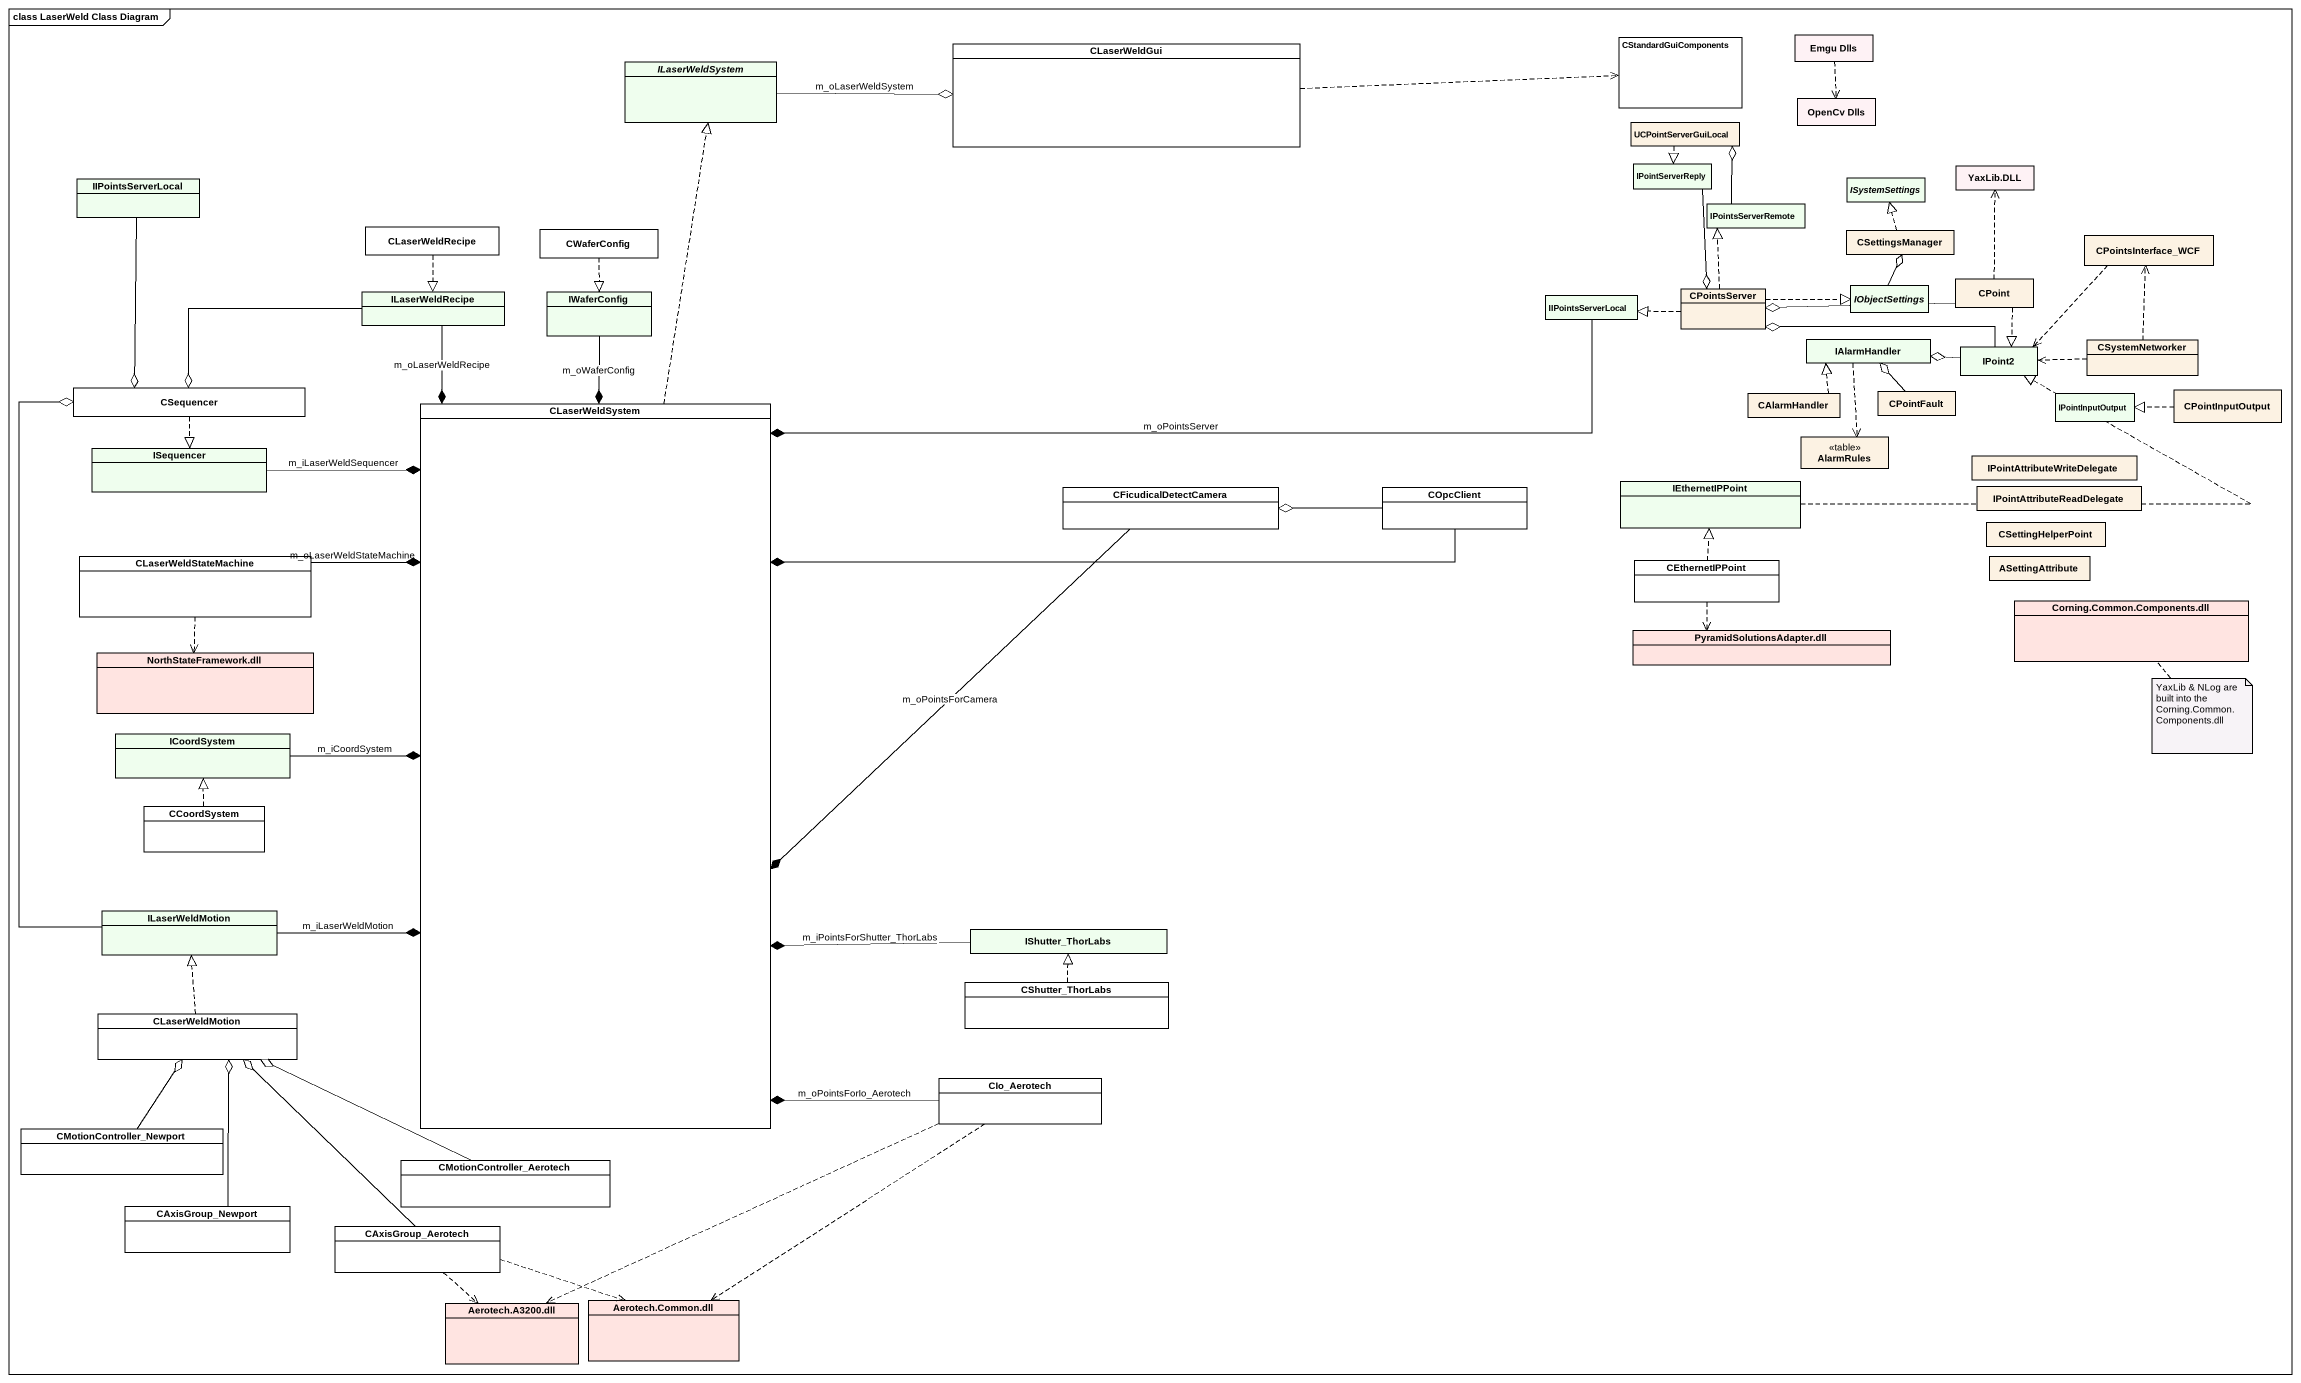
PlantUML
@startuml
mainframe class LaserWeld Class Diagram
allowmixing
hide circle
hide empty members
abstract class ILaserWeldSystem #EFFEEE
class CLaserWeldGui #FFFFFF
rectangle CStandardGuiComponents
class "Emgu Dlls" as Emgu_Dlls #FEF2F5
class "OpenCv Dlls" as OpenCv_Dlls #FEF2F5
class UCPointServerGuiLocal
class IIPointsServerLocal #EFFEEE
class IPointServerReply #EFFEEE
abstract class ISystemSettings #EFFEEE
class "YaxLib.DLL" as YaxLib_DLL #FEF2F5
class CLaserWeldRecipe #FFFFFF
class CWaferConfig #FFFFFF
class IPointsServerRemote #EFFEEE
class CSettingsManager
class CPointsInterface_WCF
class ILaserWeldRecipe #EFFEEE
class IWaferConfig #EFFEEE
class "IIPointsServerLocal" as IIPointsServerLocal_2 #EFFEEE
class CPointsServer
abstract class IObjectSettings #EFFEEE
class CPoint
class IAlarmHandler #EFFEEE
class IPoint2 #EFFEEE
class CSystemNetworker
class CSequencer #FFFFFF
class CLaserWeldSystem #FFFFFF
class CAlarmHandler
class CPointFault
class IPointInputOutput #EFFEEE
class CPointInputOutput
class ISequencer #EFFEEE
class AlarmRules <<table>>
class IPointAttributeWriteDelegate
class CFicudicalDetectCamera #FFFFFF
class COpcClient #FFFFFF
class IEthernetIPPoint #EFFEEE
class IPointAttributeReadDelegate
class CSettingHelperPoint
class CLaserWeldStateMachine #FFFFFF
class CEthernetIPPoint #FFFFFF
class ASettingAttribute
class "Corning.Common.Components.dll" as Corning_Common_Components #FFE4E1
class "NorthStateFramework.dll" as NorthStateFramework_dll #FFE4E1
class "PyramidSolutionsAdapter.dll" as PyramidSolutionsAdapter_dll #FFE4E1
class ICoordSystem #EFFEEE
class CCoordSystem #FFFFFF
class ILaserWeldMotion #EFFEEE
class IShutter_ThorLabs #EFFEEE
class CLaserWeldMotion #FFFFFF
class CShutter_ThorLabs #FFFFFF
class CIo_Aerotech #FFFFFF
class CMotionController_Newport #FFFFFF
class CMotionController_Aerotech #FFFFFF
class CAxisGroup_Newport #FFFFFF
class CAxisGroup_Aerotech #FFFFFF
class "Aerotech.A3200.dll" as Aerotech_A3200_dll #FFE4E1
class "Aerotech.Common.dll" as Aerotech_Common_dll #FFE4E1
ILaserWeldSystem -right-o CLaserWeldGui : m_oLaserWeldSystem
CLaserWeldGui .right.> CStandardGuiComponents
Emgu_Dlls ..> OpenCv_Dlls
UCPointServerGuiLocal ..|> IPointServerReply
IIPointsServerLocal --o CSequencer
IPointServerReply --o CPointsServer
CLaserWeldRecipe ..|> ILaserWeldRecipe
CWaferConfig ..|> IWaferConfig
IPointsServerRemote -up-o UCPointServerGuiLocal
CSettingsManager .up.|> ISystemSettings
CPointsInterface_WCF ..> IPoint2
ILaserWeldRecipe -left-o CSequencer
ILaserWeldRecipe --* CLaserWeldSystem : m_oLaserWeldRecipe
IWaferConfig --* CLaserWeldSystem : m_oWaferConfig
IIPointsServerLocal_2 -left-* CLaserWeldSystem : m_oPointsServer
CPointsServer .up.|> IPointsServerRemote
CPointsServer .left.|> IIPointsServerLocal_2
CPointsServer .right.|> IObjectSettings
IObjectSettings -up-o CSettingsManager
CPoint .up.> YaxLib_DLL
CPoint -left-o CPointsServer
CPoint ..|> IPoint2
IAlarmHandler ..> AlarmRules
IPoint2 -left-o CPointsServer
IPoint2 -left-o IAlarmHandler
CSystemNetworker .up.> CPointsInterface_WCF
CSystemNetworker .left.> IPoint2
CSequencer ..|> ISequencer
CLaserWeldSystem .up.|> ILaserWeldSystem
CAlarmHandler .up.|> IAlarmHandler
CPointFault -up-o IAlarmHandler
CPointInputOutput .left.|> IPointInputOutput
ISequencer --* CLaserWeldSystem : m_iLaserWeldSequencer
CFicudicalDetectCamera -left-* CLaserWeldSystem : m_oPointsForCamera
COpcClient -left-* CLaserWeldSystem
COpcClient -left-o CFicudicalDetectCamera
IEthernetIPPoint .right.|> IPoint2
CLaserWeldStateMachine -right-* CLaserWeldSystem : m_oLaserWeldStateMachine
CLaserWeldStateMachine ..> NorthStateFramework_dll
CEthernetIPPoint .up.|> IEthernetIPPoint
CEthernetIPPoint ..> PyramidSolutionsAdapter_dll
ICoordSystem -right-* CLaserWeldSystem : m_iCoordSystem
CCoordSystem .up.|> ICoordSystem
ILaserWeldMotion -up-o CSequencer
ILaserWeldMotion -right-* CLaserWeldSystem : m_iLaserWeldMotion
IShutter_ThorLabs -left-* CLaserWeldSystem : m_iPointsForShutter_ThorLabs
CLaserWeldMotion .up.|> ILaserWeldMotion
CShutter_ThorLabs .up.|> IShutter_ThorLabs
CIo_Aerotech -up-* CLaserWeldSystem : m_oPointsForIo_Aerotech
CIo_Aerotech .left.> Aerotech_A3200_dll
CIo_Aerotech ..> Aerotech_Common_dll
CMotionController_Newport -up-o CLaserWeldMotion
CMotionController_Aerotech -left-o CLaserWeldMotion
CAxisGroup_Newport -up-o CLaserWeldMotion
CAxisGroup_Aerotech -up-o CLaserWeldMotion
CAxisGroup_Aerotech ..> Aerotech_A3200_dll
CAxisGroup_Aerotech .right.> Aerotech_Common_dll
note bottom of Corning_Common_Components : YaxLib & NLog are built into the Corning.Common.Components.dll
@enduml
